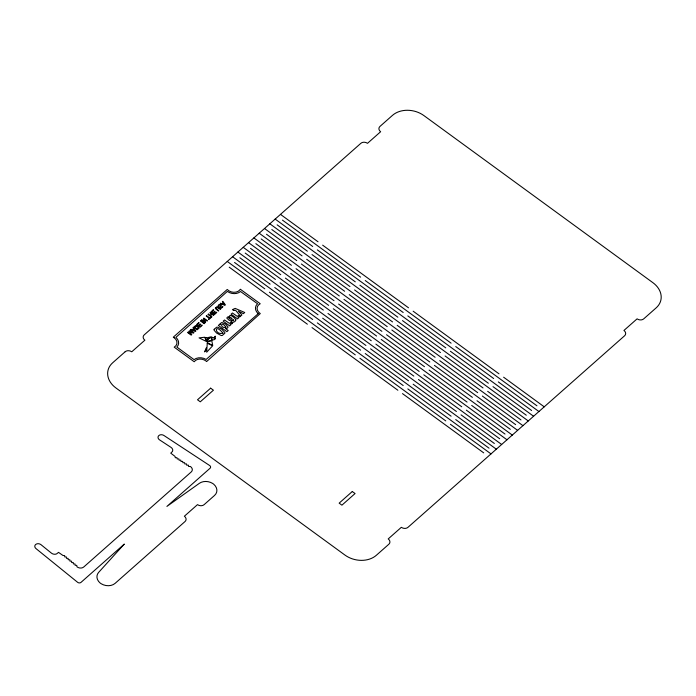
<?xml version="1.0" encoding="UTF-8"?>
<svg xmlns="http://www.w3.org/2000/svg" width="696" height="696" viewBox="0 0 696 696"><rect width="100%" height="100%" fill="white"/><g stroke="black" fill="none" stroke-linecap="round" stroke-linejoin="round"><path stroke-width="1.04" d="M174.157 337.734L173.295 337.177L227.244 289.475A7.786 6.02 12.9 0 0 239.842 289.928L240.32 289.24L260.217 303.752A7.778 6.02 12.9 0 0 260.269 313.583L206.642 361.52L206.277 361.189A7.804 6.038 12.9 0 0 194.184 361.737L174.2 347.156A7.804 6.038 12.9 0 0 174.165 337.725M280.488 214.385L318.029 241.773M322.648 245.157L408.509 307.797M413.137 311.182L498.997 373.83M503.626 377.206L544.228 406.829M282.454 220.119L360.606 277.139M365.235 280.523L451.095 343.171M455.723 346.547L536.947 405.811M275.164 219.092L312.704 246.48M317.332 249.864L403.193 312.504M407.812 315.888L493.673 378.537M498.301 381.913L538.913 411.536M277.13 224.825L355.282 281.845M359.91 285.23L445.771 347.878M450.399 351.254L531.622 410.518M269.848 223.799L307.38 251.186M312.008 254.571L397.868 317.211M402.497 320.595L488.357 383.244M492.977 386.619L533.588 416.243M271.814 229.532L349.957 286.552M354.586 289.936L440.446 352.585M445.075 355.96L526.298 415.225M264.524 228.505L302.055 255.893M306.684 259.277L392.544 321.917M397.172 325.302L483.033 387.95M487.661 391.326L528.264 420.95M266.49 234.239L344.642 291.259M349.262 294.643L435.122 357.292M439.75 360.667L520.973 419.932M259.199 233.212L296.731 260.6M301.359 263.984L387.22 326.624M391.848 330.008L477.708 392.657M482.337 396.033L522.94 425.656M261.165 238.945L339.317 295.965M343.946 299.35L429.806 361.998M434.426 365.374L515.649 424.638M253.875 237.919L291.415 265.306M296.035 268.691L381.895 331.34M386.524 334.715L472.384 397.364M477.012 400.739L517.615 430.363M255.841 243.652L333.993 300.672M338.621 304.056L424.482 366.705M429.11 370.081L510.333 429.345M248.55 242.626L286.091 270.013M290.719 273.397L376.579 336.046M381.199 339.422L467.06 402.07M471.688 405.446L512.299 435.07M250.516 248.359L328.669 305.379M333.297 308.763L419.157 371.412M423.786 374.787L505.009 434.052M243.235 247.332L280.766 274.72M285.395 278.104L371.255 340.753M375.884 344.129L461.744 406.777M466.363 410.153L506.975 439.776M245.201 253.066L323.344 310.085M327.973 313.47L413.833 376.118M418.461 379.494L499.685 438.758M237.91 252.039L275.442 279.427M280.07 282.811L365.931 345.46M370.559 348.835L456.419 411.484M461.048 414.86L501.651 444.483M239.876 257.772L318.029 314.792M322.648 318.176L408.509 380.825M413.137 384.201L494.36 443.465M232.586 256.746L270.118 284.133M274.746 287.518L360.606 350.166M365.235 353.542L451.095 416.191M455.723 419.566L496.326 449.19M234.552 262.479L312.704 319.507M317.332 322.883L403.193 385.532M407.812 388.907L489.036 448.172M227.261 261.452L264.802 288.84M269.422 292.224L355.282 354.873M359.91 358.249L445.771 420.897M450.399 424.273L491.002 453.896M229.228 267.186L307.38 324.214M312.008 327.59L397.868 390.238M402.497 393.614L483.72 452.878M190.878 334.315L188.79 331.444L189.173 331.105L193.044 332.575L189.999 330.374L190.382 330.043L193.975 332.662L193.418 333.158L189.529 331.679L191.739 334.637L191.183 335.133L187.581 332.514L187.964 332.175L190.982 334.393M258.199 313.687L206.138 359.44A9.431 7.299 12.9 0 0 194.071 359.615L176.854 347.052A9.431 7.299 12.9 0 0 175.897 337.386L227.357 291.406A9.439 7.299 12.9 0 0 240.511 291.502L257.537 303.752A9.431 7.299 12.9 0 0 258.199 313.687M228.827 317.846L229.81 318.933A1.044 0.8 12.9 0 0 230.463 319.029L232.072 318.507L230.411 317.367A1.157 0.896 12.9 0 0 229.767 317.272L229.532 317.306A1.453 1.122 12.9 0 0 228.993 317.585L228.827 317.846M219.788 307.101L219.797 307.301A0.948 0.731 12.9 0 0 219.919 307.58L220.571 308.05A1.279 0.992 12.9 0 0 221.398 308.163L222.842 306.832A1.253 0.966 12.9 0 0 222.72 306.362C222.859 306.162 219.023 310.085 221.302 305.396A1.079 0.835 12.9 0 0 221.137 304.996L220.397 304.474A1.201 0.931 12.9 0 0 219.936 304.387L218.561 304.944L218.057 305.944A1.34 1.035 12.9 0 0 218.222 306.44L218.666 306.892L218.666 306.092A0.983 0.757 12.9 0 1 218.64 305.77C219.614 303.717 221.746 305.718 219.788 307.101M207.269 343.189L206.66 352.237L212.628 345.816L207.269 343.189M220.18 323.884L220.319 324.806L219.623 324.327L218.344 325.458L226.879 331.688L228.218 330.504L225.513 328.529L226.348 328.547A1.818 1.409 12.9 0 0 227.026 328.355L227.87 327.512A1.897 1.462 12.9 0 0 227.975 326.885L225.643 324.197L222.085 322.587A1.897 1.462 12.9 0 0 221.319 322.726L220.18 323.884M206.468 347.678L206.207 350.097L204.546 351.871L206.468 347.678M235.848 319.942L235.344 321.013A7.091 5.481 12.9 0 1 234.656 321.674L233.117 322.344A2.018 1.557 12.9 0 1 232.368 322.309L230.872 321.578L232.072 320.517L233.708 320.708L233.543 319.577L229.776 320.395A1.818 1.401 12.9 0 1 229.184 320.325L226.887 318.202A1.705 1.322 12.9 0 1 226.974 317.707L228.053 316.75L229.523 316.645C229.175 313.139 234.23 317.515 235.718 319.394A1.67 1.296 12.9 0 1 235.848 319.942M225.939 327.129C220.214 329.434 220.075 319.447 225.939 327.129M215.977 308.093L218.796 310.72L218.387 311.077L215.412 308.546A1.418 1.096 12.9 0 1 215.395 308.032L216.63 306.936A1.418 1.096 12.9 0 1 217.274 306.901L220.693 309.041L220.293 309.389L217.196 307.38A0.931 0.722 12.9 0 0 216.769 307.406L215.977 308.093M222.964 333.097C214.664 335.872 213.646 321.909 222.964 333.097M207.486 338.804L206.964 341.553L205.59 338.117L211.097 336.838L207.486 338.804M207.46 341.954L207.295 342.78L212.732 345.425L211.758 340.657L207.46 341.954M208.113 339.056L207.547 341.44L211.723 340.205L211.245 337.29L208.113 339.056M214.159 329.295L214.107 329.46A2.636 2.045 12.9 0 0 214.116 330.278L216.639 333.088L221.111 335.498A2.662 2.062 12.9 0 0 222.32 335.455L224.825 333.245A2.636 2.045 12.9 0 0 224.817 332.427L221.824 329.269L217.622 327.181A2.636 2.045 12.9 0 0 216.613 327.25L214.159 329.295M198.282 328.034L197.273 329.077L194.497 327.059L196.333 326.128L198.29 327.581A1.148 0.887 12.9 0 1 198.282 328.034M215.229 338.587L214.768 339.491L212.141 340.126L211.801 337.134L215.229 338.587M198.804 328.268L197.281 329.739L193.688 327.12L195.48 325.711A1.61 1.244 12.9 0 1 196.202 325.632L197.96 326.337L198.917 327.642A1.723 1.331 12.9 0 1 198.804 328.268M215.168 336.272L214.133 337.786L215.273 338.3L215.168 336.272M233.769 310.364L232.386 309.642L235.178 308.389L244.731 312.504L243.4 313.687L238.25 311.06L241.921 314.992L240.529 316.219L235.561 310.233L233.769 310.364M124.184 544.185L98.649 572.39A10.536 8.152 12.9 0 0 100.137 583.013L101.164 583.726A10.536 8.152 12.9 0 0 115.127 583.344L185.058 521.504A4.742 3.671 12.9 0 0 184.37 516.232L197.507 504.617A4.742 3.671 12.9 0 0 204.111 504.661L214.577 495.404A10.536 8.152 12.9 0 0 213.733 484.225L212.706 483.468A10.536 8.152 12.9 0 0 199.395 483.302L166.901 506.418L210.096 468.217A2.366 1.836 12.9 0 0 209.644 465.511L164.091 435.6A3.767 2.914 12.9 0 0 158.845 435.565A3.767 2.914 12.9 0 0 159.393 439.759L171.007 447.38A4.211 3.263 12.9 0 1 172.399 451.495L170.746 453.148L175.035 456.402L175.305 457.716L176.941 457.655L177.21 458.968L178.846 458.899L179.116 460.221L180.751 460.152L181.021 461.465L182.656 461.405L182.926 462.718L184.562 462.657L184.831 463.971L186.467 463.901L186.737 465.224L188.372 465.154L188.633 466.468L190.382 466.477A4.742 3.671 12.9 0 1 191.287 471.897L83.746 566.996A4.742 3.671 12.9 0 1 76.943 566.788L76.769 565.396L75.107 565.309L75.037 563.995L73.376 563.908L73.306 562.594L71.644 562.498L71.566 561.185L69.913 561.098L69.835 559.784L68.182 559.697L68.104 558.383L66.451 558.296L66.372 556.974L64.719 556.887L64.641 555.573L62.979 555.486L58.534 552.372L56.654 553.851A4.211 3.263 12.9 0 1 51.426 553.129L40.864 544.577A3.767 2.914 12.9 0 0 35.609 544.542A3.767 2.914 12.9 0 0 36.157 548.726L77.647 582.335A2.366 1.836 12.9 0 0 80.988 582.387L124.184 544.185M232.516 323.544L230.045 324.101L230.907 324.728L229.619 325.867L223.19 321.169L224.53 319.986L229.028 323.127A1.279 0.992 12.9 0 0 229.75 323.161L230.933 322.387L232.516 323.544M240.407 316.558L237.936 317.124L238.798 317.75L237.519 318.881L231.089 314.183L232.429 313L236.918 316.141A1.279 0.992 12.9 0 0 237.649 316.175L238.832 315.41L240.407 316.558M125.149 351.758L112.621 362.834A22.568 17.47 12.9 0 0 115.901 387.942L344.938 555.06A22.568 17.47 12.9 0 0 376.362 555.269L388.89 544.194A4.742 3.671 12.9 0 0 388.203 538.922L401.34 527.307A4.742 3.671 12.9 0 0 407.943 527.351L624.634 335.733A4.742 3.671 12.9 0 0 623.947 330.461L637.092 318.838A4.742 3.671 12.9 0 0 643.687 318.89L656.215 307.815A22.568 17.47 12.9 0 0 652.935 282.707L423.899 115.579A22.568 17.47 12.9 0 0 392.466 115.371L379.946 126.446A4.742 3.671 12.9 0 0 380.634 131.718L367.497 143.333A4.742 3.671 12.9 0 0 360.893 143.289L144.194 334.906A4.742 3.671 12.9 0 0 144.881 340.179L131.744 351.802A4.742 3.671 12.9 0 0 125.149 351.758M191.139 329.365L190.739 329.721L195.437 331.366L195.881 330.974L193.34 327.425L192.905 327.807L193.688 328.851L192.54 329.869L191.139 329.365M198.725 322.657L196.568 324.562L200.161 327.19L202.284 325.31L201.849 324.988L200.1 326.528L199.012 325.737L200.639 324.301L200.222 324.005L198.604 325.432L197.377 324.545L199.152 322.97L198.725 322.657M200.953 320.691L200.561 321.039L204.154 323.666L204.546 323.318L200.953 320.691M201.91 319.847L201.544 320.169L205.137 322.796L205.598 322.387L204.154 318.951L207.069 321.082L207.451 320.743L203.858 318.124L203.406 318.516L204.815 321.961L201.91 319.847M206.608 315.697L206.216 316.036L209.383 318.35L208.4 319.22L208.826 319.534L211.192 317.437L210.766 317.124L209.774 318.002L206.608 315.697M208.382 314.122L207.991 314.47L211.584 317.089L211.976 316.741L210.488 315.662L212.01 314.314L213.498 315.401L213.898 315.044L210.305 312.426L209.896 312.774L211.584 314L210.061 315.349L208.382 314.122M213.211 309.85L211.053 311.756L214.646 314.383L216.769 312.504L216.326 312.182L214.585 313.722L213.498 312.93L215.116 311.495L214.707 311.199L213.08 312.626L211.862 311.738L213.637 310.164L213.211 309.85M220.641 303.282L220.24 303.639L224.939 305.283L225.382 304.883L222.842 301.333L222.407 301.725L223.19 302.76L222.041 303.778L220.641 303.282M193.949 329.26L193.044 330.061L195.097 330.8L193.949 329.26M223.451 303.169L222.546 303.969L224.599 304.709L223.451 303.169M210.644 388.168L197.507 399.782L200.283 401.81L213.42 390.195L210.644 388.168M352.289 491.524L339.152 503.138L341.927 505.165L355.073 493.542L352.289 491.524M205.886 337.647L204.963 337.838L206.468 341.492L199.056 337.882L204.554 337.247L205.886 337.647"/></g></svg>
